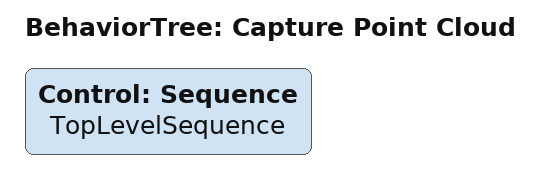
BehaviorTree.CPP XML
<?xml version="1.0" encoding="UTF-8" ?>
<root BTCPP_format="4" main_tree_to_execute="Capture Point Cloud">
  <BehaviorTree ID="Capture Point Cloud" _description="">
    <Control ID="Sequence" name="TopLevelSequence" />
  </BehaviorTree>
</root>
